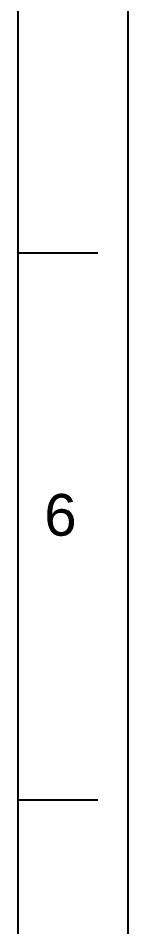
# Model space of a CAD drawing. Header units: millimetres. Extents: x 7368 to 7962, y 1333 to 2173.
# Drawn here: x 7941.8 to 7961.8, y 1530.2 to 1696.3 of the extents above; entities that cross this region are included whole.
import ezdxf

# ---------------------------------------------------------------- set-up
doc = ezdxf.new("R2010")
doc.units = ezdxf.units.MM
doc.layers.add('FORM', color=7, linetype='Continuous')
doc.styles.get("Standard").update_dxf_attribs({"font": 'arial.ttf'})

msp = doc.modelspace()

# ---------------------------------------------------------------- linework, layer by layer
at = {"layer": 'FORM', "color": 7, "linetype": 'Continuous'}
for p, q in [((7961.83, 2173.42), (7961.83, 1333.42)), ((7941.83, 1353.42), (7941.83, 2153.42)), ((7941.83, 1653.42), (7956.37, 1653.42)), ((7941.83, 1553.42), (7956.37, 1553.42))]:
    msp.add_line(p, q, dxfattribs=at)

# ---------------------------------------------------------------- texts
at = {"layer": 'FORM', "insert": (7949.54, 1605.47), "char_height": 7.62, "attachment_point": 5}
msp.add_mtext_dynamic_manual_height_columns('6', width=50, gutter_width=12.5, heights=[0], dxfattribs=at)

doc.saveas('drawing.dxf')
